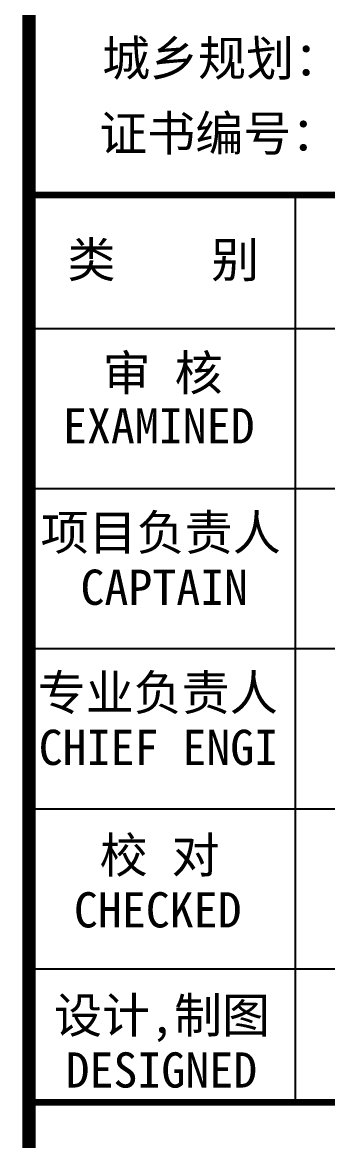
# Model space of a CAD drawing. Extents: x 69728788 to 150676229, y 15322671 to 43663798.
# Drawn here: x 75261667 to 75266228, y 19884883 to 19901576 of the extents above; entities that cross this region are included whole.
import ezdxf

# ---------------------------------------------------------------- set-up
doc = ezdxf.new("R2010")
doc.units = 0
doc.header["$LTSCALE"] = 1000
doc.header["$MEASUREMENT"] = 0
doc.layers.add('图框', color=253, linetype='CONTINUOUS')
doc.styles.add('STYLE-黑体', font='simhei.ttf')
doc.styles.add('黑体', font='simhei.ttf', dxfattribs={"width": 0.6, "height": 4.3})

msp = doc.modelspace()

# ---------------------------------------------------------------- linework, layer by layer
at = {"layer": '图框', "color": 0}
for p, q in [((75261765.8, 19897007.9), (75273784.3, 19897007.9)), ((75261765.8, 19897007.9), (75273784.3, 19897007.9)), ((75261765.8, 19894617.5), (75273784.3, 19894617.5)), ((75261765.8, 19892227.1), (75273784.3, 19892227.1)), ((75261765.8, 19889836.7), (75273784.3, 19889836.7)), ((75261765.8, 19887446.3), (75273784.3, 19887446.3))]:
    msp.add_line(p, q, dxfattribs=at)
at = {"layer": '图框', "color": 4, "const_width": 197.2}
msp.add_lwpolyline([(75273784.3, 19801702.8), (75261765.8, 19801702.8), (75261765.8, 19916502.8), (75273784.3, 19916502.8)], dxfattribs=at)
at = {"layer": '图框', "color": 0, "const_width": 100}
msp.add_lwpolyline([(75261765.8, 19898999.9), (75273784.3, 19898999.9), (75273784.3, 19878681.5), (75261765.8, 19878681.5)], close=True, dxfattribs=at)
at = {"layer": '图框', "color": 0}
for points in [[(75265749.8, 19897007.9), (75265749.8, 19898999.9)], [(75265749.8, 19885454.3), (75265749.8, 19897007.9)]]:
    msp.add_lwpolyline(points, dxfattribs=at)
at = {"layer": '图框', "color": 0, "const_width": 100}
msp.add_lwpolyline([(75261765.8, 19885454.3), (75273784.3, 19885454.3)], dxfattribs=at)

# ---------------------------------------------------------------- texts
at = {"layer": '图框', "color": 4, "style": '黑体'}
for s, height, p in [('城乡规划：', 525.89, (75262857.8, 19900777.1)), ('证书编号：皖 城规编(162037)', 525.888, (75262815.7, 19899656.8))]:
    msp.add_text(s, height=height, dxfattribs=at).set_placement(p)
at = {"layer": '图框', "color": 0, "style": 'STYLE-黑体'}
for s, p in [('类    别 ', (75262340.3, 19897769.6)), ('审 核', (75262865.8, 19896080.1)), ('EXAMINED ', (75262274.5, 19895290.3)), ('项目负责人', (75261940.5, 19893697.7)), ('CAPTAIN', (75262535.5, 19892880.9)), ('专业负责人', (75261895.8, 19891307.3)), ('CHIEF ENGI', (75261911.3, 19890490.5)), ('校 对', (75262821.1, 19888881.9)), ('CHECKED  ', (75262437.4, 19888065.2)), ('设计,制图', (75262140.6, 19886491.5)), ('DESIGNED ', (75262312.6, 19885674.8))]:
    msp.add_text(s, height=525.89, dxfattribs=at).set_placement(p)

doc.saveas('drawing.dxf')
